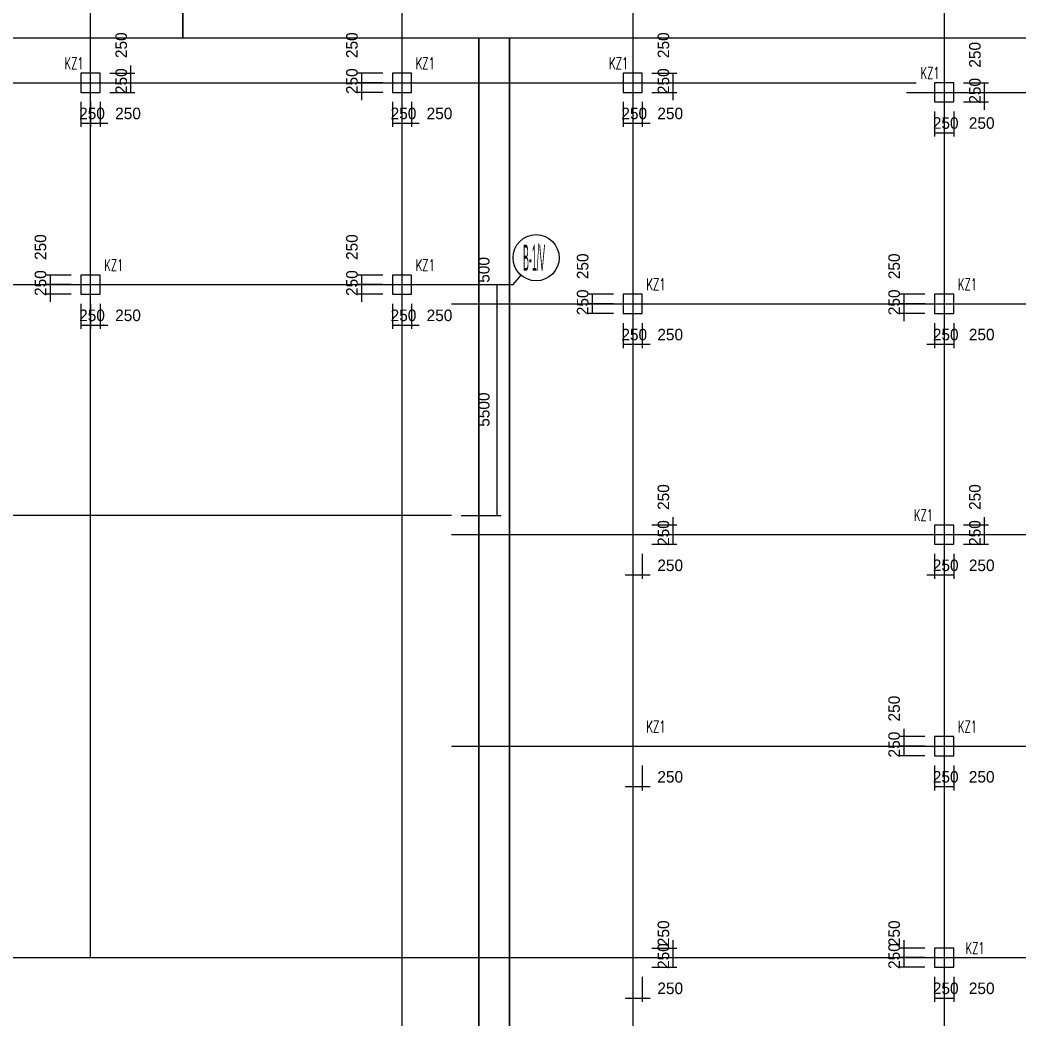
# Model space of a CAD drawing. Extents: x 387171 to 699106, y 11966 to 245688.
# Drawn here: x 522824 to 548804, y 177492 to 203470 of the extents above; entities that cross this region are included whole.
import ezdxf

# ---------------------------------------------------------------- set-up
doc = ezdxf.new("R2010")
doc.units = 0
doc.header["$LTSCALE"] = 100
doc.header["$MEASUREMENT"] = 0
for name, color, linetype in [('COLU', 7, 'Continuous'), ('DIM', 3, 'Continuous'), ('DOTE', 253, 'Continuous'), ('h后浇带', 51, 'Continuous'), ('L-AXIS', 3, 'Continuous'), ('NUM', 7, 'Continuous')]:
    doc.layers.add(name, color=color, linetype=linetype)
doc.styles.add('hztxt', font='hztxt')
doc.styles.get("Standard").update_dxf_attribs({"font": 'standard'})
doc.dimstyles.get("Standard").update_dxf_attribs({"dimtxt": 300, "dimasz": 100, "dimexe": 100, "dimexo": 250, "dimgap": 100, "dimtad": 0, "dimtoh": 1, "dimdec": 0, "dimdsep": 46, "dimcen": 0.09, "dimclrt": 7, "dimadec": 0, "dimazin": 0, "dimtfac": 1, "dimtdec": 4, "dimtofl": 0, "dimtmove": 0, "dimatfit": 3, "dimfxl": 1, "dimtolj": 1, "dimtzin": 0, "dimarcsym": 0})

# ---------------------------------------------------------------- blocks, each defined once
blk = doc.blocks.new('*D356')
at = {"layer": 'L-AXIS', "color": 0, "linetype": 'ByBlock', "lineweight": -2}
for p, q in [((534293, 196088), (535337, 196088)), ((535237, 190588), (535237, 196088)), ((534293, 190588), (535337, 190588))]:
    blk.add_line(p, q, dxfattribs=at)
for points in [[(535237, 196088), (535254, 195988), (535220, 195988)], [(535237, 190588), (535220, 190688), (535254, 190688)]]:
    blk.add_solid(points, dxfattribs=at)
at = {"layer": 'L-AXIS', "color": 7, "linetype": 'Continuous', "lineweight": -2, "insert": (534887, 193338), "char_height": 300, "width": 780, "attachment_point": 5, "rotation": 90, "style": 'hztxt'}
blk.add_mtext('5500', dxfattribs=at)
blk = doc.blocks.new('*D2936')
at = {"layer": 'L-AXIS', "color": 0, "linetype": 'ByBlock', "lineweight": -2}
for p, q in [((534293, 196588), (535337, 196588)), ((535237, 196088), (535237, 196588)), ((534293, 196088), (535337, 196088))]:
    blk.add_line(p, q, dxfattribs=at)
for points in [[(535237, 196588), (535254, 196488), (535220, 196488)], [(535237, 196088), (535220, 196188), (535254, 196188)]]:
    blk.add_solid(points, dxfattribs=at)
at = {"layer": 'L-AXIS', "color": 7, "linetype": 'Continuous', "lineweight": -2, "insert": (534887, 196971), "char_height": 300, "width": 566.67, "attachment_point": 5, "rotation": 90, "style": 'hztxt'}
blk.add_mtext('500', dxfattribs=at)
blk = doc.blocks.new('_AXISO')
blk.add_circle((0, 0), 0.5)
blk = doc.blocks.new('*D2234')
at = {"layer": 'DIM', "color": 0, "linetype": 'ByBlock', "lineweight": -2}
for p, q in [((524158, 196838), (523508, 196838)), ((523608, 196838), (523608, 196588)), ((524158, 196588), (523508, 196588))]:
    blk.add_line(p, q, dxfattribs=at)
for points in [[(523608, 196838), (523625, 196738), (523591, 196738)], [(523608, 196588), (523591, 196688), (523625, 196688)]]:
    blk.add_solid(points, dxfattribs=at)
at = {"layer": 'DIM', "color": 7, "linetype": 'Continuous', "lineweight": -2, "insert": (523358, 197564), "char_height": 300, "width": 566.67, "attachment_point": 5, "rotation": 90, "style": 'hztxt'}
blk.add_mtext('250', dxfattribs=at)
blk = doc.blocks.new('*D1802')
at = {"layer": 'DIM', "color": 0, "linetype": 'ByBlock', "lineweight": -2}
for p, q in [((523608, 196788), (523608, 196138)), ((524158, 196588), (523508, 196588)), ((524158, 196338), (523508, 196338))]:
    blk.add_line(p, q, dxfattribs=at)
for points in [[(523608, 196588), (523591, 196688), (523625, 196688)], [(523608, 196338), (523625, 196238), (523591, 196238)]]:
    blk.add_solid(points, dxfattribs=at)
at = {"layer": 'DIM', "color": 7, "linetype": 'Continuous', "lineweight": -2, "insert": (523358, 196628), "char_height": 300, "width": 566.67, "attachment_point": 5, "rotation": 90, "style": 'hztxt'}
blk.add_mtext('250', dxfattribs=at)
blk = doc.blocks.new('*D1350')
at = {"layer": 'DIM', "color": 0, "linetype": 'ByBlock', "lineweight": -2}
for p, q in [((524408, 196088), (524408, 195438)), ((524658, 196088), (524658, 195438)), ((524408, 195538), (524658, 195538))]:
    blk.add_line(p, q, dxfattribs=at)
for points in [[(524408, 195538), (524508, 195555), (524508, 195521)], [(524658, 195538), (524558, 195521), (524558, 195555)]]:
    blk.add_solid(points, dxfattribs=at)
at = {"layer": 'DIM', "color": 7, "linetype": 'Continuous', "lineweight": -2, "insert": (524698, 195788), "char_height": 300, "width": 566.67, "attachment_point": 5, "style": 'hztxt'}
blk.add_mtext('250', dxfattribs=at)
blk = doc.blocks.new('*D1314')
at = {"layer": 'DIM', "color": 0, "linetype": 'ByBlock', "lineweight": -2}
for p, q in [((524658, 196088), (524658, 195438)), ((524908, 196088), (524908, 195438)), ((524458, 195538), (525108, 195538))]:
    blk.add_line(p, q, dxfattribs=at)
for points in [[(524658, 195538), (524558, 195521), (524558, 195555)], [(524908, 195538), (525008, 195555), (525008, 195521)]]:
    blk.add_solid(points, dxfattribs=at)
at = {"layer": 'DIM', "color": 7, "linetype": 'Continuous', "lineweight": -2, "insert": (525634, 195788), "char_height": 300, "width": 566.67, "attachment_point": 5, "style": 'hztxt'}
blk.add_mtext('250', dxfattribs=at)
blk = doc.blocks.new('*D846')
at = {"layer": 'DIM', "color": 0, "linetype": 'ByBlock', "lineweight": -2}
for p, q in [((532258, 196838), (531608, 196838)), ((531708, 196838), (531708, 196588)), ((532258, 196588), (531608, 196588))]:
    blk.add_line(p, q, dxfattribs=at)
for points in [[(531708, 196838), (531725, 196738), (531691, 196738)], [(531708, 196588), (531691, 196688), (531725, 196688)]]:
    blk.add_solid(points, dxfattribs=at)
at = {"layer": 'DIM', "color": 7, "linetype": 'Continuous', "lineweight": -2, "insert": (531458, 197564), "char_height": 300, "width": 566.67, "attachment_point": 5, "rotation": 90, "style": 'hztxt'}
blk.add_mtext('250', dxfattribs=at)
blk = doc.blocks.new('*D442')
at = {"layer": 'DIM', "color": 0, "linetype": 'ByBlock', "lineweight": -2}
for p, q in [((531708, 196788), (531708, 196138)), ((532258, 196588), (531608, 196588)), ((532258, 196338), (531608, 196338))]:
    blk.add_line(p, q, dxfattribs=at)
for points in [[(531708, 196588), (531691, 196688), (531725, 196688)], [(531708, 196338), (531725, 196238), (531691, 196238)]]:
    blk.add_solid(points, dxfattribs=at)
at = {"layer": 'DIM', "color": 7, "linetype": 'Continuous', "lineweight": -2, "insert": (531458, 196628), "char_height": 300, "width": 566.67, "attachment_point": 5, "rotation": 90, "style": 'hztxt'}
blk.add_mtext('250', dxfattribs=at)
blk = doc.blocks.new('*D359')
at = {"layer": 'DIM', "color": 0, "linetype": 'ByBlock', "lineweight": -2}
for p, q in [((532508, 196088), (532508, 195438)), ((532758, 196088), (532758, 195438)), ((532508, 195538), (532758, 195538))]:
    blk.add_line(p, q, dxfattribs=at)
for points in [[(532508, 195538), (532608, 195555), (532608, 195521)], [(532758, 195538), (532658, 195521), (532658, 195555)]]:
    blk.add_solid(points, dxfattribs=at)
at = {"layer": 'DIM', "color": 7, "linetype": 'Continuous', "lineweight": -2, "insert": (532798, 195788), "char_height": 300, "width": 566.67, "attachment_point": 5, "style": 'hztxt'}
blk.add_mtext('250', dxfattribs=at)
blk = doc.blocks.new('*D2948')
at = {"layer": 'DIM', "color": 0, "linetype": 'ByBlock', "lineweight": -2}
for p, q in [((532758, 196088), (532758, 195438)), ((533008, 196088), (533008, 195438)), ((532558, 195538), (533208, 195538))]:
    blk.add_line(p, q, dxfattribs=at)
for points in [[(532758, 195538), (532658, 195521), (532658, 195555)], [(533008, 195538), (533108, 195555), (533108, 195521)]]:
    blk.add_solid(points, dxfattribs=at)
at = {"layer": 'DIM', "color": 7, "linetype": 'Continuous', "lineweight": -2, "insert": (533734, 195788), "char_height": 300, "width": 566.67, "attachment_point": 5, "style": 'hztxt'}
blk.add_mtext('250', dxfattribs=at)
blk = doc.blocks.new('*D424')
at = {"layer": 'DIM', "color": 0, "linetype": 'ByBlock', "lineweight": -2}
for p, q in [((524408, 201338), (524408, 200688)), ((524658, 201338), (524658, 200688)), ((524408, 200788), (524658, 200788))]:
    blk.add_line(p, q, dxfattribs=at)
for points in [[(524408, 200788), (524508, 200805), (524508, 200771)], [(524658, 200788), (524558, 200771), (524558, 200805)]]:
    blk.add_solid(points, dxfattribs=at)
at = {"layer": 'DIM', "color": 7, "linetype": 'Continuous', "lineweight": -2, "insert": (524698, 201038), "char_height": 300, "width": 566.67, "attachment_point": 5, "style": 'hztxt'}
blk.add_mtext('250', dxfattribs=at)
blk = doc.blocks.new('*D11')
at = {"layer": 'DIM', "color": 0, "linetype": 'ByBlock', "lineweight": -2}
for p, q in [((524658, 201338), (524658, 200688)), ((524908, 201338), (524908, 200688)), ((524458, 200788), (525108, 200788))]:
    blk.add_line(p, q, dxfattribs=at)
for points in [[(524658, 200788), (524558, 200771), (524558, 200805)], [(524908, 200788), (525008, 200805), (525008, 200771)]]:
    blk.add_solid(points, dxfattribs=at)
at = {"layer": 'DIM', "color": 7, "linetype": 'Continuous', "lineweight": -2, "insert": (525634, 201038), "char_height": 300, "width": 566.67, "attachment_point": 5, "style": 'hztxt'}
blk.add_mtext('250', dxfattribs=at)
blk = doc.blocks.new('*D2930')
at = {"layer": 'DIM', "color": 0, "linetype": 'ByBlock', "lineweight": -2}
for p, q in [((525158, 201838), (525808, 201838)), ((525708, 201588), (525708, 201838)), ((525158, 201588), (525808, 201588))]:
    blk.add_line(p, q, dxfattribs=at)
for points in [[(525708, 201838), (525725, 201738), (525691, 201738)], [(525708, 201588), (525691, 201688), (525725, 201688)]]:
    blk.add_solid(points, dxfattribs=at)
at = {"layer": 'DIM', "color": 7, "linetype": 'Continuous', "lineweight": -2, "insert": (525458, 201878), "char_height": 300, "width": 566.67, "attachment_point": 5, "rotation": 90, "style": 'hztxt'}
blk.add_mtext('250', dxfattribs=at)
blk = doc.blocks.new('*D2537')
at = {"layer": 'DIM', "color": 0, "linetype": 'ByBlock', "lineweight": -2}
for p, q in [((525708, 201638), (525708, 202288)), ((525158, 202088), (525808, 202088)), ((525158, 201838), (525808, 201838))]:
    blk.add_line(p, q, dxfattribs=at)
for points in [[(525708, 202088), (525691, 202188), (525725, 202188)], [(525708, 201838), (525725, 201738), (525691, 201738)]]:
    blk.add_solid(points, dxfattribs=at)
at = {"layer": 'DIM', "color": 7, "linetype": 'Continuous', "lineweight": -2, "insert": (525458, 202814), "char_height": 300, "width": 566.67, "attachment_point": 5, "rotation": 90, "style": 'hztxt'}
blk.add_mtext('250', dxfattribs=at)
blk = doc.blocks.new('*D2070')
at = {"layer": 'DIM', "color": 0, "linetype": 'ByBlock', "lineweight": -2}
for p, q in [((532258, 202088), (531608, 202088)), ((531708, 202088), (531708, 201838)), ((532258, 201838), (531608, 201838))]:
    blk.add_line(p, q, dxfattribs=at)
for points in [[(531708, 202088), (531725, 201988), (531691, 201988)], [(531708, 201838), (531691, 201938), (531725, 201938)]]:
    blk.add_solid(points, dxfattribs=at)
at = {"layer": 'DIM', "color": 7, "linetype": 'Continuous', "lineweight": -2, "insert": (531458, 202814), "char_height": 300, "width": 566.67, "attachment_point": 5, "rotation": 90, "style": 'hztxt'}
blk.add_mtext('250', dxfattribs=at)
blk = doc.blocks.new('*D2027')
at = {"layer": 'DIM', "color": 0, "linetype": 'ByBlock', "lineweight": -2}
for p, q in [((531708, 202038), (531708, 201388)), ((532258, 201838), (531608, 201838)), ((532258, 201588), (531608, 201588))]:
    blk.add_line(p, q, dxfattribs=at)
for points in [[(531708, 201838), (531691, 201938), (531725, 201938)], [(531708, 201588), (531725, 201488), (531691, 201488)]]:
    blk.add_solid(points, dxfattribs=at)
at = {"layer": 'DIM', "color": 7, "linetype": 'Continuous', "lineweight": -2, "insert": (531458, 201878), "char_height": 300, "width": 566.67, "attachment_point": 5, "rotation": 90, "style": 'hztxt'}
blk.add_mtext('250', dxfattribs=at)
blk = doc.blocks.new('*D1575')
at = {"layer": 'DIM', "color": 0, "linetype": 'ByBlock', "lineweight": -2}
for p, q in [((532508, 201338), (532508, 200688)), ((532758, 201338), (532758, 200688)), ((532508, 200788), (532758, 200788))]:
    blk.add_line(p, q, dxfattribs=at)
for points in [[(532508, 200788), (532608, 200805), (532608, 200771)], [(532758, 200788), (532658, 200771), (532658, 200805)]]:
    blk.add_solid(points, dxfattribs=at)
at = {"layer": 'DIM', "color": 7, "linetype": 'Continuous', "lineweight": -2, "insert": (532798, 201038), "char_height": 300, "width": 566.67, "attachment_point": 5, "style": 'hztxt'}
blk.add_mtext('250', dxfattribs=at)
blk = doc.blocks.new('*D1143')
at = {"layer": 'DIM', "color": 0, "linetype": 'ByBlock', "lineweight": -2}
for p, q in [((532758, 201338), (532758, 200688)), ((533008, 201338), (533008, 200688)), ((532558, 200788), (533208, 200788))]:
    blk.add_line(p, q, dxfattribs=at)
for points in [[(532758, 200788), (532658, 200771), (532658, 200805)], [(533008, 200788), (533108, 200805), (533108, 200771)]]:
    blk.add_solid(points, dxfattribs=at)
at = {"layer": 'DIM', "color": 7, "linetype": 'Continuous', "lineweight": -2, "insert": (533734, 201038), "char_height": 300, "width": 566.67, "attachment_point": 5, "style": 'hztxt'}
blk.add_mtext('250', dxfattribs=at)
blk = doc.blocks.new('*D2215')
at = {"layer": 'DIM', "color": 0, "linetype": 'ByBlock', "lineweight": -2}
for p, q in [((538508, 201338), (538508, 200688)), ((538758, 201338), (538758, 200688)), ((538508, 200788), (538758, 200788))]:
    blk.add_line(p, q, dxfattribs=at)
for points in [[(538508, 200788), (538608, 200805), (538608, 200771)], [(538758, 200788), (538658, 200771), (538658, 200805)]]:
    blk.add_solid(points, dxfattribs=at)
at = {"layer": 'DIM', "color": 7, "linetype": 'Continuous', "lineweight": -2, "insert": (538798, 201038), "char_height": 300, "width": 566.67, "attachment_point": 5, "style": 'hztxt'}
blk.add_mtext('250', dxfattribs=at)
blk = doc.blocks.new('*D2120')
at = {"layer": 'DIM', "color": 0, "linetype": 'ByBlock', "lineweight": -2}
for p, q in [((538758, 201338), (538758, 200688)), ((539008, 201338), (539008, 200688)), ((538558, 200788), (539208, 200788))]:
    blk.add_line(p, q, dxfattribs=at)
for points in [[(538758, 200788), (538658, 200771), (538658, 200805)], [(539008, 200788), (539108, 200805), (539108, 200771)]]:
    blk.add_solid(points, dxfattribs=at)
at = {"layer": 'DIM', "color": 7, "linetype": 'Continuous', "lineweight": -2, "insert": (539734, 201038), "char_height": 300, "width": 566.67, "attachment_point": 5, "style": 'hztxt'}
blk.add_mtext('250', dxfattribs=at)
blk = doc.blocks.new('*D1708')
at = {"layer": 'DIM', "color": 0, "linetype": 'ByBlock', "lineweight": -2}
for p, q in [((539808, 201388), (539808, 202038)), ((539258, 201838), (539908, 201838)), ((539258, 201588), (539908, 201588))]:
    blk.add_line(p, q, dxfattribs=at)
for points in [[(539808, 201838), (539791, 201938), (539825, 201938)], [(539808, 201588), (539825, 201488), (539791, 201488)]]:
    blk.add_solid(points, dxfattribs=at)
at = {"layer": 'DIM', "color": 7, "linetype": 'Continuous', "lineweight": -2, "insert": (539558, 201878), "char_height": 300, "width": 566.67, "attachment_point": 5, "rotation": 90, "style": 'hztxt'}
blk.add_mtext('250', dxfattribs=at)
blk = doc.blocks.new('*D1249')
at = {"layer": 'DIM', "color": 0, "linetype": 'ByBlock', "lineweight": -2}
for p, q in [((539258, 202088), (539908, 202088)), ((539808, 201838), (539808, 202088)), ((539258, 201838), (539908, 201838))]:
    blk.add_line(p, q, dxfattribs=at)
for points in [[(539808, 202088), (539825, 201988), (539791, 201988)], [(539808, 201838), (539791, 201938), (539825, 201938)]]:
    blk.add_solid(points, dxfattribs=at)
at = {"layer": 'DIM', "color": 7, "linetype": 'Continuous', "lineweight": -2, "insert": (539558, 202814), "char_height": 300, "width": 566.67, "attachment_point": 5, "rotation": 90, "style": 'hztxt'}
blk.add_mtext('250', dxfattribs=at)
blk = doc.blocks.new('*D824')
at = {"layer": 'DIM', "color": 0, "linetype": 'ByBlock', "lineweight": -2}
for p, q in [((546608, 201088), (546608, 200438)), ((546858, 201088), (546858, 200438)), ((546608, 200538), (546858, 200538))]:
    blk.add_line(p, q, dxfattribs=at)
for points in [[(546608, 200538), (546708, 200555), (546708, 200521)], [(546858, 200538), (546758, 200521), (546758, 200555)]]:
    blk.add_solid(points, dxfattribs=at)
at = {"layer": 'DIM', "color": 7, "linetype": 'Continuous', "lineweight": -2, "insert": (546898, 200788), "char_height": 300, "width": 566.67, "attachment_point": 5, "style": 'hztxt'}
blk.add_mtext('250', dxfattribs=at)
blk = doc.blocks.new('*D732')
at = {"layer": 'DIM', "color": 0, "linetype": 'ByBlock', "lineweight": -2}
for p, q in [((546858, 201088), (546858, 200438)), ((547108, 201088), (547108, 200438)), ((546858, 200538), (547108, 200538))]:
    blk.add_line(p, q, dxfattribs=at)
for points in [[(546858, 200538), (546958, 200555), (546958, 200521)], [(547108, 200538), (547008, 200521), (547008, 200555)]]:
    blk.add_solid(points, dxfattribs=at)
at = {"layer": 'DIM', "color": 7, "linetype": 'Continuous', "lineweight": -2, "insert": (547834, 200788), "char_height": 300, "width": 566.67, "attachment_point": 5, "style": 'hztxt'}
blk.add_mtext('250', dxfattribs=at)
blk = doc.blocks.new('*D339')
at = {"layer": 'DIM', "color": 0, "linetype": 'ByBlock', "lineweight": -2}
for p, q in [((547908, 201138), (547908, 201788)), ((547358, 201588), (548008, 201588)), ((547358, 201338), (548008, 201338))]:
    blk.add_line(p, q, dxfattribs=at)
for points in [[(547908, 201588), (547891, 201688), (547925, 201688)], [(547908, 201338), (547925, 201238), (547891, 201238)]]:
    blk.add_solid(points, dxfattribs=at)
at = {"layer": 'DIM', "color": 7, "linetype": 'Continuous', "lineweight": -2, "insert": (547658, 201628), "char_height": 300, "width": 566.67, "attachment_point": 5, "rotation": 90, "style": 'hztxt'}
blk.add_mtext('250', dxfattribs=at)
blk = doc.blocks.new('*D2886')
at = {"layer": 'DIM', "color": 0, "linetype": 'ByBlock', "lineweight": -2}
for p, q in [((547358, 201838), (548008, 201838)), ((547908, 201588), (547908, 201838)), ((547358, 201588), (548008, 201588))]:
    blk.add_line(p, q, dxfattribs=at)
for points in [[(547908, 201838), (547925, 201738), (547891, 201738)], [(547908, 201588), (547891, 201688), (547925, 201688)]]:
    blk.add_solid(points, dxfattribs=at)
at = {"layer": 'DIM', "color": 7, "linetype": 'Continuous', "lineweight": -2, "insert": (547658, 202564), "char_height": 300, "width": 566.67, "attachment_point": 5, "rotation": 90, "style": 'hztxt'}
blk.add_mtext('250', dxfattribs=at)
blk = doc.blocks.new('*D765')
at = {"layer": 'DIM', "color": 0, "linetype": 'ByBlock', "lineweight": -2}
for p, q in [((538258, 196338), (537608, 196338)), ((537708, 196338), (537708, 196088)), ((538258, 196088), (537608, 196088))]:
    blk.add_line(p, q, dxfattribs=at)
for points in [[(537708, 196338), (537725, 196238), (537691, 196238)], [(537708, 196088), (537691, 196188), (537725, 196188)]]:
    blk.add_solid(points, dxfattribs=at)
at = {"layer": 'DIM', "color": 7, "linetype": 'Continuous', "lineweight": -2, "insert": (537458, 197064), "char_height": 300, "width": 566.67, "attachment_point": 5, "rotation": 90, "style": 'hztxt'}
blk.add_mtext('250', dxfattribs=at)
blk = doc.blocks.new('*D324')
at = {"layer": 'DIM', "color": 0, "linetype": 'ByBlock', "lineweight": -2}
for p, q in [((538258, 196088), (537608, 196088)), ((537708, 196088), (537708, 195838)), ((538258, 195838), (537608, 195838))]:
    blk.add_line(p, q, dxfattribs=at)
for points in [[(537708, 196088), (537725, 195988), (537691, 195988)], [(537708, 195838), (537691, 195938), (537725, 195938)]]:
    blk.add_solid(points, dxfattribs=at)
at = {"layer": 'DIM', "color": 7, "linetype": 'Continuous', "lineweight": -2, "insert": (537458, 196128), "char_height": 300, "width": 566.67, "attachment_point": 5, "rotation": 90, "style": 'hztxt'}
blk.add_mtext('250', dxfattribs=at)
blk = doc.blocks.new('*D2916')
at = {"layer": 'DIM', "color": 0, "linetype": 'ByBlock', "lineweight": -2}
for p, q in [((538508, 195588), (538508, 194938)), ((538758, 195588), (538758, 194938)), ((538508, 195038), (538758, 195038))]:
    blk.add_line(p, q, dxfattribs=at)
for points in [[(538508, 195038), (538608, 195055), (538608, 195021)], [(538758, 195038), (538658, 195021), (538658, 195055)]]:
    blk.add_solid(points, dxfattribs=at)
at = {"layer": 'DIM', "color": 7, "linetype": 'Continuous', "lineweight": -2, "insert": (538798, 195288), "char_height": 300, "width": 566.67, "attachment_point": 5, "style": 'hztxt'}
blk.add_mtext('250', dxfattribs=at)
blk = doc.blocks.new('*D2831')
at = {"layer": 'DIM', "color": 0, "linetype": 'ByBlock', "lineweight": -2}
for p, q in [((538758, 195588), (538758, 194938)), ((539008, 195588), (539008, 194938)), ((538558, 195038), (539208, 195038))]:
    blk.add_line(p, q, dxfattribs=at)
for points in [[(538758, 195038), (538658, 195021), (538658, 195055)], [(539008, 195038), (539108, 195055), (539108, 195021)]]:
    blk.add_solid(points, dxfattribs=at)
at = {"layer": 'DIM', "color": 7, "linetype": 'Continuous', "lineweight": -2, "insert": (539734, 195288), "char_height": 300, "width": 566.67, "attachment_point": 5, "style": 'hztxt'}
blk.add_mtext('250', dxfattribs=at)
blk = doc.blocks.new('*D2497')
at = {"layer": 'DIM', "color": 0, "linetype": 'ByBlock', "lineweight": -2}
for p, q in [((546358, 196338), (545708, 196338)), ((545808, 196338), (545808, 196088)), ((546358, 196088), (545708, 196088))]:
    blk.add_line(p, q, dxfattribs=at)
for points in [[(545808, 196338), (545825, 196238), (545791, 196238)], [(545808, 196088), (545791, 196188), (545825, 196188)]]:
    blk.add_solid(points, dxfattribs=at)
at = {"layer": 'DIM', "color": 7, "linetype": 'Continuous', "lineweight": -2, "insert": (545558, 197064), "char_height": 300, "width": 566.67, "attachment_point": 5, "rotation": 90, "style": 'hztxt'}
blk.add_mtext('250', dxfattribs=at)
blk = doc.blocks.new('*D2019')
at = {"layer": 'DIM', "color": 0, "linetype": 'ByBlock', "lineweight": -2}
for p, q in [((545808, 196288), (545808, 195638)), ((546358, 196088), (545708, 196088)), ((546358, 195838), (545708, 195838))]:
    blk.add_line(p, q, dxfattribs=at)
for points in [[(545808, 196088), (545791, 196188), (545825, 196188)], [(545808, 195838), (545825, 195738), (545791, 195738)]]:
    blk.add_solid(points, dxfattribs=at)
at = {"layer": 'DIM', "color": 7, "linetype": 'Continuous', "lineweight": -2, "insert": (545558, 196128), "char_height": 300, "width": 566.67, "attachment_point": 5, "rotation": 90, "style": 'hztxt'}
blk.add_mtext('250', dxfattribs=at)
blk = doc.blocks.new('*D1984')
at = {"layer": 'DIM', "color": 0, "linetype": 'ByBlock', "lineweight": -2}
for p, q in [((546608, 195588), (546608, 194938)), ((546858, 195588), (546858, 194938)), ((546408, 195038), (547058, 195038))]:
    blk.add_line(p, q, dxfattribs=at)
for points in [[(546608, 195038), (546508, 195021), (546508, 195055)], [(546858, 195038), (546958, 195055), (546958, 195021)]]:
    blk.add_solid(points, dxfattribs=at)
at = {"layer": 'DIM', "color": 7, "linetype": 'Continuous', "lineweight": -2, "insert": (546898, 195288), "char_height": 300, "width": 566.67, "attachment_point": 5, "style": 'hztxt'}
blk.add_mtext('250', dxfattribs=at)
blk = doc.blocks.new('*D1532')
at = {"layer": 'DIM', "color": 0, "linetype": 'ByBlock', "lineweight": -2}
for p, q in [((546858, 195588), (546858, 194938)), ((547108, 195588), (547108, 194938)), ((546858, 195038), (547108, 195038))]:
    blk.add_line(p, q, dxfattribs=at)
for points in [[(546858, 195038), (546958, 195055), (546958, 195021)], [(547108, 195038), (547008, 195021), (547008, 195055)]]:
    blk.add_solid(points, dxfattribs=at)
at = {"layer": 'DIM', "color": 7, "linetype": 'Continuous', "lineweight": -2, "insert": (547834, 195288), "char_height": 300, "width": 566.67, "attachment_point": 5, "style": 'hztxt'}
blk.add_mtext('250', dxfattribs=at)
blk = doc.blocks.new('*D1627')
at = {"layer": 'DIM', "color": 0, "linetype": 'ByBlock', "lineweight": -2}
for p, q in [((538758, 189588), (538758, 188938)), ((539008, 189588), (539008, 188938)), ((538558, 189038), (539208, 189038))]:
    blk.add_line(p, q, dxfattribs=at)
for points in [[(538758, 189038), (538658, 189021), (538658, 189055)], [(539008, 189038), (539108, 189055), (539108, 189021)]]:
    blk.add_solid(points, dxfattribs=at)
at = {"layer": 'DIM', "color": 7, "linetype": 'Continuous', "lineweight": -2, "insert": (539734, 189288), "char_height": 300, "width": 566.67, "attachment_point": 5, "style": 'hztxt'}
blk.add_mtext('250', dxfattribs=at)
blk = doc.blocks.new('*D1161')
at = {"layer": 'DIM', "color": 0, "linetype": 'ByBlock', "lineweight": -2}
for p, q in [((539258, 190088), (539908, 190088)), ((539808, 189838), (539808, 190088)), ((539258, 189838), (539908, 189838))]:
    blk.add_line(p, q, dxfattribs=at)
for points in [[(539808, 190088), (539825, 189988), (539791, 189988)], [(539808, 189838), (539791, 189938), (539825, 189938)]]:
    blk.add_solid(points, dxfattribs=at)
at = {"layer": 'DIM', "color": 7, "linetype": 'Continuous', "lineweight": -2, "insert": (539558, 190128), "char_height": 300, "width": 566.67, "attachment_point": 5, "rotation": 90, "style": 'hztxt'}
blk.add_mtext('250', dxfattribs=at)
blk = doc.blocks.new('*D1120')
at = {"layer": 'DIM', "color": 0, "linetype": 'ByBlock', "lineweight": -2}
for p, q in [((539808, 189888), (539808, 190538)), ((539258, 190338), (539908, 190338)), ((539258, 190088), (539908, 190088))]:
    blk.add_line(p, q, dxfattribs=at)
for points in [[(539808, 190338), (539791, 190438), (539825, 190438)], [(539808, 190088), (539825, 189988), (539791, 189988)]]:
    blk.add_solid(points, dxfattribs=at)
at = {"layer": 'DIM', "color": 7, "linetype": 'Continuous', "lineweight": -2, "insert": (539558, 191064), "char_height": 300, "width": 566.67, "attachment_point": 5, "rotation": 90, "style": 'hztxt'}
blk.add_mtext('250', dxfattribs=at)
blk = doc.blocks.new('*D660')
at = {"layer": 'DIM', "color": 0, "linetype": 'ByBlock', "lineweight": -2}
for p, q in [((546608, 189588), (546608, 188938)), ((546858, 189588), (546858, 188938)), ((546408, 189038), (547058, 189038))]:
    blk.add_line(p, q, dxfattribs=at)
for points in [[(546608, 189038), (546508, 189021), (546508, 189055)], [(546858, 189038), (546958, 189055), (546958, 189021)]]:
    blk.add_solid(points, dxfattribs=at)
at = {"layer": 'DIM', "color": 7, "linetype": 'Continuous', "lineweight": -2, "insert": (546898, 189288), "char_height": 300, "width": 566.67, "attachment_point": 5, "style": 'hztxt'}
blk.add_mtext('250', dxfattribs=at)
blk = doc.blocks.new('*D263')
at = {"layer": 'DIM', "color": 0, "linetype": 'ByBlock', "lineweight": -2}
for p, q in [((546858, 189588), (546858, 188938)), ((547108, 189588), (547108, 188938)), ((546858, 189038), (547108, 189038))]:
    blk.add_line(p, q, dxfattribs=at)
for points in [[(546858, 189038), (546958, 189055), (546958, 189021)], [(547108, 189038), (547008, 189021), (547008, 189055)]]:
    blk.add_solid(points, dxfattribs=at)
at = {"layer": 'DIM', "color": 7, "linetype": 'Continuous', "lineweight": -2, "insert": (547834, 189288), "char_height": 300, "width": 566.67, "attachment_point": 5, "style": 'hztxt'}
blk.add_mtext('250', dxfattribs=at)
blk = doc.blocks.new('*D188')
at = {"layer": 'DIM', "color": 0, "linetype": 'ByBlock', "lineweight": -2}
for p, q in [((547358, 190088), (548008, 190088)), ((547908, 189838), (547908, 190088)), ((547358, 189838), (548008, 189838))]:
    blk.add_line(p, q, dxfattribs=at)
for points in [[(547908, 190088), (547925, 189988), (547891, 189988)], [(547908, 189838), (547891, 189938), (547925, 189938)]]:
    blk.add_solid(points, dxfattribs=at)
at = {"layer": 'DIM', "color": 7, "linetype": 'Continuous', "lineweight": -2, "insert": (547658, 190128), "char_height": 300, "width": 566.67, "attachment_point": 5, "rotation": 90, "style": 'hztxt'}
blk.add_mtext('250', dxfattribs=at)
blk = doc.blocks.new('*D2773')
at = {"layer": 'DIM', "color": 0, "linetype": 'ByBlock', "lineweight": -2}
for p, q in [((547908, 189888), (547908, 190538)), ((547358, 190338), (548008, 190338)), ((547358, 190088), (548008, 190088))]:
    blk.add_line(p, q, dxfattribs=at)
for points in [[(547908, 190338), (547891, 190438), (547925, 190438)], [(547908, 190088), (547925, 189988), (547891, 189988)]]:
    blk.add_solid(points, dxfattribs=at)
at = {"layer": 'DIM', "color": 7, "linetype": 'Continuous', "lineweight": -2, "insert": (547658, 191064), "char_height": 300, "width": 566.67, "attachment_point": 5, "rotation": 90, "style": 'hztxt'}
blk.add_mtext('250', dxfattribs=at)
blk = doc.blocks.new('*D2393')
at = {"layer": 'DIM', "color": 0, "linetype": 'ByBlock', "lineweight": -2}
for p, q in [((538758, 184088), (538758, 183438)), ((539008, 184088), (539008, 183438)), ((538558, 183538), (539208, 183538))]:
    blk.add_line(p, q, dxfattribs=at)
for points in [[(538758, 183538), (538658, 183521), (538658, 183555)], [(539008, 183538), (539108, 183555), (539108, 183521)]]:
    blk.add_solid(points, dxfattribs=at)
at = {"layer": 'DIM', "color": 7, "linetype": 'Continuous', "lineweight": -2, "insert": (539734, 183788), "char_height": 300, "width": 566.67, "attachment_point": 5, "style": 'hztxt'}
blk.add_mtext('250', dxfattribs=at)
blk = doc.blocks.new('*D2305')
at = {"layer": 'DIM', "color": 0, "linetype": 'ByBlock', "lineweight": -2}
for p, q in [((545808, 185038), (545808, 184388)), ((546358, 184838), (545708, 184838)), ((546358, 184588), (545708, 184588))]:
    blk.add_line(p, q, dxfattribs=at)
for points in [[(545808, 184838), (545791, 184938), (545825, 184938)], [(545808, 184588), (545825, 184488), (545791, 184488)]]:
    blk.add_solid(points, dxfattribs=at)
at = {"layer": 'DIM', "color": 7, "linetype": 'Continuous', "lineweight": -2, "insert": (545558, 185564), "char_height": 300, "width": 566.67, "attachment_point": 5, "rotation": 90, "style": 'hztxt'}
blk.add_mtext('250', dxfattribs=at)
blk = doc.blocks.new('*D1873')
at = {"layer": 'DIM', "color": 0, "linetype": 'ByBlock', "lineweight": -2}
for p, q in [((546358, 184588), (545708, 184588)), ((545808, 184588), (545808, 184338)), ((546358, 184338), (545708, 184338))]:
    blk.add_line(p, q, dxfattribs=at)
for points in [[(545808, 184588), (545825, 184488), (545791, 184488)], [(545808, 184338), (545791, 184438), (545825, 184438)]]:
    blk.add_solid(points, dxfattribs=at)
at = {"layer": 'DIM', "color": 7, "linetype": 'Continuous', "lineweight": -2, "insert": (545558, 184628), "char_height": 300, "width": 566.67, "attachment_point": 5, "rotation": 90, "style": 'hztxt'}
blk.add_mtext('250', dxfattribs=at)
blk = doc.blocks.new('*D1426')
at = {"layer": 'DIM', "color": 0, "linetype": 'ByBlock', "lineweight": -2}
for p, q in [((546608, 184088), (546608, 183438)), ((546858, 184088), (546858, 183438)), ((546608, 183538), (546858, 183538))]:
    blk.add_line(p, q, dxfattribs=at)
for points in [[(546608, 183538), (546708, 183555), (546708, 183521)], [(546858, 183538), (546758, 183521), (546758, 183555)]]:
    blk.add_solid(points, dxfattribs=at)
at = {"layer": 'DIM', "color": 7, "linetype": 'Continuous', "lineweight": -2, "insert": (546898, 183788), "char_height": 300, "width": 566.67, "attachment_point": 5, "style": 'hztxt'}
blk.add_mtext('250', dxfattribs=at)
blk = doc.blocks.new('*D1002')
at = {"layer": 'DIM', "color": 0, "linetype": 'ByBlock', "lineweight": -2}
for p, q in [((546858, 184088), (546858, 183438)), ((547108, 184088), (547108, 183438)), ((546858, 183538), (547108, 183538))]:
    blk.add_line(p, q, dxfattribs=at)
for points in [[(546858, 183538), (546958, 183555), (546958, 183521)], [(547108, 183538), (547008, 183521), (547008, 183555)]]:
    blk.add_solid(points, dxfattribs=at)
at = {"layer": 'DIM', "color": 7, "linetype": 'Continuous', "lineweight": -2, "insert": (547834, 183788), "char_height": 300, "width": 566.67, "attachment_point": 5, "style": 'hztxt'}
blk.add_mtext('250', dxfattribs=at)
blk = doc.blocks.new('*D944')
at = {"layer": 'DIM', "color": 0, "linetype": 'ByBlock', "lineweight": -2}
for p, q in [((538758, 178588), (538758, 177938)), ((539008, 178588), (539008, 177938)), ((538558, 178038), (539208, 178038))]:
    blk.add_line(p, q, dxfattribs=at)
for points in [[(538758, 178038), (538658, 178021), (538658, 178055)], [(539008, 178038), (539108, 178055), (539108, 178021)]]:
    blk.add_solid(points, dxfattribs=at)
at = {"layer": 'DIM', "color": 7, "linetype": 'Continuous', "lineweight": -2, "insert": (539734, 178288), "char_height": 300, "width": 566.67, "attachment_point": 5, "style": 'hztxt'}
blk.add_mtext('250', dxfattribs=at)
blk = doc.blocks.new('*D494')
at = {"layer": 'DIM', "color": 0, "linetype": 'ByBlock', "lineweight": -2}
for p, q in [((539258, 179088), (539908, 179088)), ((539808, 178838), (539808, 179088)), ((539258, 178838), (539908, 178838))]:
    blk.add_line(p, q, dxfattribs=at)
for points in [[(539808, 179088), (539825, 178988), (539791, 178988)], [(539808, 178838), (539791, 178938), (539825, 178938)]]:
    blk.add_solid(points, dxfattribs=at)
at = {"layer": 'DIM', "color": 7, "linetype": 'Continuous', "lineweight": -2, "insert": (539558, 179128), "char_height": 300, "width": 566.67, "attachment_point": 5, "rotation": 90, "style": 'hztxt'}
blk.add_mtext('250', dxfattribs=at)
blk = doc.blocks.new('*D84')
at = {"layer": 'DIM', "color": 0, "linetype": 'ByBlock', "lineweight": -2}
for p, q in [((539808, 178888), (539808, 179538)), ((539258, 179338), (539908, 179338)), ((539258, 179088), (539908, 179088))]:
    blk.add_line(p, q, dxfattribs=at)
for points in [[(539808, 179338), (539791, 179438), (539825, 179438)], [(539808, 179088), (539825, 178988), (539791, 178988)]]:
    blk.add_solid(points, dxfattribs=at)
at = {"layer": 'DIM', "color": 7, "linetype": 'Continuous', "lineweight": -2, "insert": (539558, 179721), "char_height": 300, "width": 566.67, "attachment_point": 5, "rotation": 90, "style": 'hztxt'}
blk.add_mtext('250', dxfattribs=at)
blk = doc.blocks.new('*D3007')
at = {"layer": 'DIM', "color": 0, "linetype": 'ByBlock', "lineweight": -2}
for p, q in [((545808, 179538), (545808, 178888)), ((546358, 179338), (545708, 179338)), ((546358, 179088), (545708, 179088))]:
    blk.add_line(p, q, dxfattribs=at)
for points in [[(545808, 179338), (545791, 179438), (545825, 179438)], [(545808, 179088), (545825, 178988), (545791, 178988)]]:
    blk.add_solid(points, dxfattribs=at)
at = {"layer": 'DIM', "color": 7, "linetype": 'Continuous', "lineweight": -2, "insert": (545558, 179721), "char_height": 300, "width": 566.67, "attachment_point": 5, "rotation": 90, "style": 'hztxt'}
blk.add_mtext('250', dxfattribs=at)
blk = doc.blocks.new('*D2613')
at = {"layer": 'DIM', "color": 0, "linetype": 'ByBlock', "lineweight": -2}
for p, q in [((546358, 179088), (545708, 179088)), ((545808, 179088), (545808, 178838)), ((546358, 178838), (545708, 178838))]:
    blk.add_line(p, q, dxfattribs=at)
for points in [[(545808, 179088), (545825, 178988), (545791, 178988)], [(545808, 178838), (545791, 178938), (545825, 178938)]]:
    blk.add_solid(points, dxfattribs=at)
at = {"layer": 'DIM', "color": 7, "linetype": 'Continuous', "lineweight": -2, "insert": (545558, 179128), "char_height": 300, "width": 566.67, "attachment_point": 5, "rotation": 90, "style": 'hztxt'}
blk.add_mtext('250', dxfattribs=at)
blk = doc.blocks.new('*D2147')
at = {"layer": 'DIM', "color": 0, "linetype": 'ByBlock', "lineweight": -2}
for p, q in [((546608, 178588), (546608, 177938)), ((546858, 178588), (546858, 177938)), ((546608, 178038), (546858, 178038))]:
    blk.add_line(p, q, dxfattribs=at)
for points in [[(546608, 178038), (546708, 178055), (546708, 178021)], [(546858, 178038), (546758, 178021), (546758, 178055)]]:
    blk.add_solid(points, dxfattribs=at)
at = {"layer": 'DIM', "color": 7, "linetype": 'Continuous', "lineweight": -2, "insert": (546898, 178288), "char_height": 300, "width": 566.67, "attachment_point": 5, "style": 'hztxt'}
blk.add_mtext('250', dxfattribs=at)
blk = doc.blocks.new('*D2105')
at = {"layer": 'DIM', "color": 0, "linetype": 'ByBlock', "lineweight": -2}
for p, q in [((546858, 178588), (546858, 177938)), ((547108, 178588), (547108, 177938)), ((546858, 178038), (547108, 178038))]:
    blk.add_line(p, q, dxfattribs=at)
for points in [[(546858, 178038), (546958, 178055), (546958, 178021)], [(547108, 178038), (547008, 178021), (547008, 178055)]]:
    blk.add_solid(points, dxfattribs=at)
at = {"layer": 'DIM', "color": 7, "linetype": 'Continuous', "lineweight": -2, "insert": (547834, 178288), "char_height": 300, "width": 566.67, "attachment_point": 5, "style": 'hztxt'}
blk.add_mtext('250', dxfattribs=at)
blk = doc.blocks.new('后浇带现场')
at = {"color": 6, "lineweight": 30}
for points in [[(714656, 762040), (714656, 738930), (710056, 738930), (710056, 730049), (775507, 730049), (775507, 772730)], [(660511, 730049), (710056, 730049), (710057, 730849), (660479, 730849)], [(760007, 730049), (760007, 673430), (717757, 673430), (717757, 730049)], [(759207, 730049), (759207, 674230), (718557, 674230), (718557, 730049)]]:
    blk.add_lwpolyline(points, dxfattribs=at)
at = {"layer": 'h后浇带', "color": 1}
for p, q in [((717757, 730049), (717757, 685030)), ((718557, 730049), (718557, 685030))]:
    blk.add_line(p, q, dxfattribs=at)

msp = doc.modelspace()

# ---------------------------------------------------------------- linework, layer by layer
at = {"layer": 'COLU'}
for points in [[(524408.1, 201587.9), (524908.1, 201587.9), (524908.1, 202087.9), (524408.1, 202087.9)], [(532508.1, 201587.9), (533008.1, 201587.9), (533008.1, 202087.9), (532508.1, 202087.9)], [(538508.1, 201587.9), (539008.1, 201587.9), (539008.1, 202087.9), (538508.1, 202087.9)], [(546608.1, 201337.9), (547108.1, 201337.9), (547108.1, 201837.9), (546608.1, 201837.9)], [(524408.1, 196337.9), (524908.1, 196337.9), (524908.1, 196837.9), (524408.1, 196837.9)], [(532508.1, 196337.9), (533008.1, 196337.9), (533008.1, 196837.9), (532508.1, 196837.9)], [(538508.1, 195837.9), (539008.1, 195837.9), (539008.1, 196337.9), (538508.1, 196337.9)], [(546608.1, 195837.9), (547108.1, 195837.9), (547108.1, 196337.9), (546608.1, 196337.9)], [(546608.1, 189837.9), (547108.1, 189837.9), (547108.1, 190337.9), (546608.1, 190337.9)], [(546608.1, 184337.9), (547108.1, 184337.9), (547108.1, 184837.9), (546608.1, 184837.9)], [(546608.1, 178837.9), (547108.1, 178837.9), (547108.1, 179337.9), (546608.1, 179337.9)]]:
    msp.add_lwpolyline(points, close=True, dxfattribs=at)
at = {"layer": 'DOTE'}
for p, q in [((532758, 238913.1), (532758.2, 95505.2)), ((538758.1, 238913.1), (538758.1, 94087.9)), ((524658.1, 179087.9), (524658.1, 213087.9)), ((546858.1, 210429.3), (546858.1, 94087.9)), ((489178.8, 201837.9), (546133.1, 201837.9)), ((545881.1, 201587.9), (664518.6, 201587.9)), ((489379.5, 196587.9), (534043.3, 196587.9)), ((534043.3, 196087.9), (664518.6, 196087.9)), ((534043.3, 190587.9), (489620.4, 190587.9)), ((534043.3, 190087.9), (664518.6, 190087.9)), ((534043.3, 184587.9), (581889.7, 184587.9)), ((517702.3, 179087.9), (579258.1, 179087.9))]:
    msp.add_line(p, q, dxfattribs=at)
at = {"layer": 'L-AXIS'}
for p, q in [((535645.3, 196587.9), (535854.8, 196832.4)), ((534043.3, 196587.9), (535645.3, 196587.9))]:
    msp.add_line(p, q, dxfattribs=at)

# ---------------------------------------------------------------- block references
at = {"color": 3, "lineweight": 30}
msp.add_blockref('后浇带现场', (-182998.7, -527042.1), dxfattribs=at)
at = {"layer": 'L-AXIS'}
ref = msp.add_blockref('_AXISO', (536245.3, 197287.9), dxfattribs=dict(at, xscale=1199.999999999997, yscale=1200, rotation=359.9996457873818))
ref.add_attrib('A', 'B-1/V', (535905.9, 196948.5), dxfattribs={"height": 678.82, "style": 'hztxt', "width": 0.252427})

# ---------------------------------------------------------------- texts
at = {"layer": 'NUM', "color": 200, "width": 0.7}
for p in [(523980.5, 202194), (533114.1, 202194), (538142.4, 202194), (546242.4, 201944), (525014.1, 196944), (533114.1, 196944), (539114.1, 196444), (547214.1, 196444), (546069.2, 190444), (539114.1, 184944), (547214.1, 184944), (547411.8, 179185.7)]:
    msp.add_text('KZ1', height=300, dxfattribs=at).set_placement(p)

# ---------------------------------------------------------------- dimensions: what is measured, and where the dimension line sits
at = {"layer": 'DIM', "color": 200}
for p1, p2, picture, middle in [((524908.1, 201837.9), (524908.1, 202087.9), '*D2537', (525458.1, 202306)), ((532508.1, 202087.9), (532508.1, 201837.9), '*D2070', (531458.1, 202306)), ((539008.1, 201837.9), (539008.1, 202087.9), '*D1249', (539558.1, 202306)), ((547108.1, 201587.9), (547108.1, 201837.9), '*D2886', (547658.1, 202056)), ((524908.1, 201587.9), (524908.1, 201837.9), '*D2930', (525458.1, 201369.9)), ((532508.1, 201837.9), (532508.1, 201587.9), '*D2027', (531458.1, 201369.9)), ((539008.1, 201587.9), (539008.1, 201837.9), '*D1708', (539558.1, 201369.9)), ((547108.1, 201337.9), (547108.1, 201587.9), '*D339', (547658.1, 201119.9)), ((524408.1, 201587.9), (524658.1, 201587.9), '*D424', (524190, 201037.9)), ((524658.1, 201587.9), (524908.1, 201587.9), '*D11', (525126.1, 201037.9)), ((532508.1, 201587.9), (532758.1, 201587.9), '*D1575', (532290, 201037.9)), ((532758.1, 201587.9), (533008.1, 201587.9), '*D1143', (533226.1, 201037.9)), ((538508.1, 201587.9), (538758.1, 201587.9), '*D2215', (538290, 201037.9)), ((538758.1, 201587.9), (539008.1, 201587.9), '*D2120', (539226.1, 201037.9)), ((546608.1, 201337.9), (546858.1, 201337.9), '*D824', (546390, 200787.9)), ((546858.1, 201337.9), (547108.1, 201337.9), '*D732', (547326.1, 200787.9)), ((524408.1, 196837.9), (524408.1, 196587.9), '*D2234', (523358.1, 197056)), ((532508.1, 196837.9), (532508.1, 196587.9), '*D846', (531458.1, 197056)), ((538508.1, 196337.9), (538508.1, 196087.9), '*D765', (537458.1, 196556)), ((546608.1, 196337.9), (546608.1, 196087.9), '*D2497', (545558.1, 196556)), ((524408.1, 196587.9), (524408.1, 196337.9), '*D1802', (523358.1, 196119.9)), ((532508.1, 196587.9), (532508.1, 196337.9), '*D442', (531458.1, 196119.9)), ((538508.1, 196087.9), (538508.1, 195837.9), '*D324', (537458.1, 195619.9)), ((546608.1, 196087.9), (546608.1, 195837.9), '*D2019', (545558.1, 195619.9)), ((524408.1, 196337.9), (524658.1, 196337.9), '*D1350', (524190, 195787.9)), ((524658.1, 196337.9), (524908.1, 196337.9), '*D1314', (525126.1, 195787.9)), ((532508.1, 196337.9), (532758.1, 196337.9), '*D359', (532290, 195787.9)), ((532758.1, 196337.9), (533008.1, 196337.9), '*D2948', (533226.1, 195787.9)), ((538508.1, 195837.9), (538758.1, 195837.9), '*D2916', (538290, 195287.9)), ((538758.1, 195837.9), (539008.1, 195837.9), '*D2831', (539226.1, 195287.9)), ((546608.1, 195837.9), (546858.1, 195837.9), '*D1984', (546390, 195287.9)), ((546858.1, 195837.9), (547108.1, 195837.9), '*D1532', (547326.1, 195287.9)), ((539008.1, 190087.9), (539008.1, 190337.9), '*D1120', (539558.1, 190556)), ((547108.1, 190087.9), (547108.1, 190337.9), '*D2773', (547658.1, 190556)), ((539008.1, 189837.9), (539008.1, 190087.9), '*D1161', (539558.1, 189619.9)), ((547108.1, 189837.9), (547108.1, 190087.9), '*D188', (547658.1, 189619.9)), ((538758.1, 189837.9), (539008.1, 189837.9), '*D1627', (539226.1, 189287.9)), ((546608.1, 189837.9), (546858.1, 189837.9), '*D660', (546390, 189287.9)), ((546858.1, 189837.9), (547108.1, 189837.9), '*D263', (547326.1, 189287.9)), ((546608.1, 184837.9), (546608.1, 184587.9), '*D2305', (545558.1, 185056)), ((546608.1, 184587.9), (546608.1, 184337.9), '*D1873', (545558.1, 184119.9)), ((538758.1, 184337.9), (539008.1, 184337.9), '*D2393', (539226.1, 183787.9)), ((546608.1, 184337.9), (546858.1, 184337.9), '*D1426', (546390, 183787.9)), ((546858.1, 184337.9), (547108.1, 184337.9), '*D1002', (547326.1, 183787.9)), ((539008.1, 179087.9), (539008.1, 179337.9), '*D84', (539558.1, 179212.9)), ((546608.1, 179337.9), (546608.1, 179087.9), '*D3007', (545558.1, 179212.9)), ((539008.1, 178837.9), (539008.1, 179087.9), '*D494', (539558.1, 178619.9)), ((546608.1, 179087.9), (546608.1, 178837.9), '*D2613', (545558.1, 178619.9)), ((538758.1, 178837.9), (539008.1, 178837.9), '*D944', (539226.1, 178287.9)), ((546608.1, 178837.9), (546858.1, 178837.9), '*D2147', (546390, 178287.9)), ((546858.1, 178837.9), (547108.1, 178837.9), '*D2105', (547326.1, 178287.9))]:
    dim = msp.add_aligned_dim(p1=p1, p2=p2, distance=-800, dimstyle='Standard', dxfattribs=at)
    dim.commit()
    dim.dimension.update_dxf_attribs({"geometry": picture, "text_midpoint": middle})
at = {"layer": 'L-AXIS'}
for base, p1, p2, picture, middle in [((535237, 196587.9), (534043.3, 196087.9), (534043.3, 196587.9), '*D2936', (534887, 196337.9)), ((535237, 196087.9), (534043.3, 190587.9), (534043.3, 196087.9), '*D356', (534887, 193337.9))]:
    dim = msp.add_linear_dim(base=base, p1=p1, p2=p2, angle=90, dimstyle='Standard', dxfattribs=at)
    dim.commit()
    dim.dimension.update_dxf_attribs({"geometry": picture, "text_midpoint": middle})

doc.saveas('drawing.dxf')
